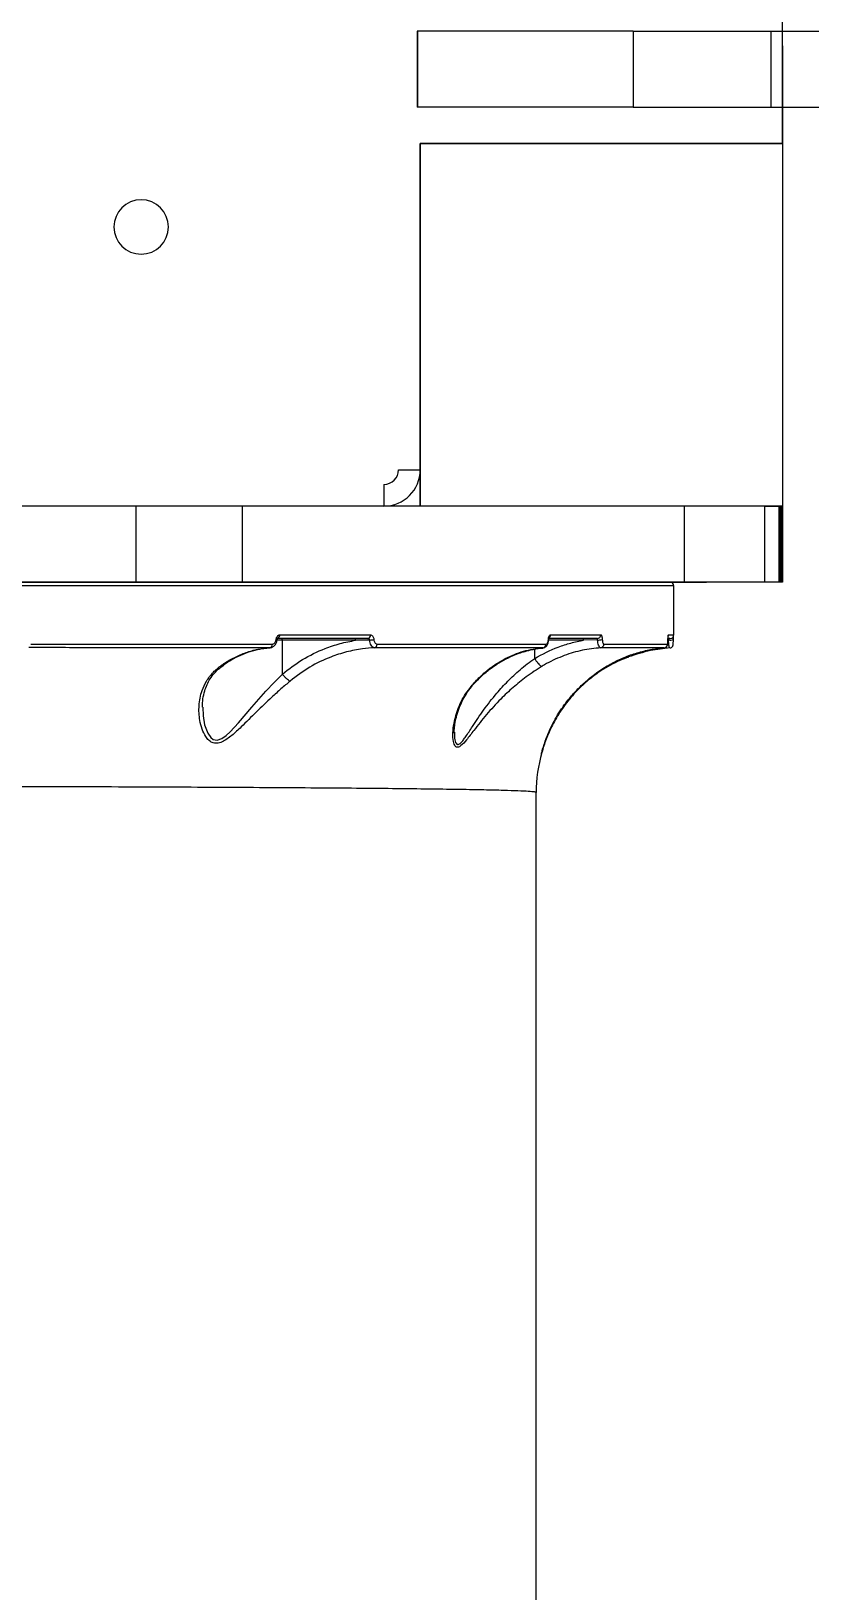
# Model space of a CAD drawing. Header units: millimetres. Extents: x -6104 to 7803, y -6013 to 4803.
# Drawn here: x 716.1 to 930.9, y -671.5 to -241.3 of the extents above; entities that cross this region are included whole.
import ezdxf

# ---------------------------------------------------------------- set-up
doc = ezdxf.new("R2010")
doc.units = ezdxf.units.MM
for name, color, linetype in [('DIKOM_ОБЪЕКТ', 7, 'Continuous'), ('DIKOM_РАЗМЕР_ЗОНА', 7, 'Continuous'), ('DIKOM_РАЗМЕР_ОБЪЕКТА', 7, 'Continuous')]:
    doc.layers.add(name, color=color, linetype=linetype)
doc.styles.add('style1', font='arial.ttf', dxfattribs={"width": 0.8})
doc.dimstyles.new('1-50', dxfattribs={"dimtxt": 300, "dimasz": 200, "dimexe": 100, "dimexo": 0, "dimgap": 100, "dimtad": 1, "dimtxsty": 'style1', "dimcen": 200, "dimclrd": 7, "dimclre": 7, "dimclrt": 7, "dimadec": 1, "dimazin": 2, "dimtfac": 1, "dimtmove": 0, "dimatfit": 2, "dimfxl": 0, "dimlwd": 25, "dimlwe": 18, "dimarcsym": 0})

# ---------------------------------------------------------------- blocks, each defined once
blk = doc.blocks.new('*D10')
at = {"layer": 'Defpoints', "color": 0, "transparency": 16777216}
for p in [(-4094.65, -224.49), (3111.63, -1726.03), (3111.63, -4948.58)]:
    blk.add_point(p, dxfattribs=at)
at = {"layer": 'DIKOM_РАЗМЕР_ОБЪЕКТА', "color": 7, "lineweight": 18, "transparency": 16777216}
for p, q in [((-4094.65, -224.49), (-4094.65, -5048.58)), ((3111.63, -1726.03), (3111.63, -5048.58))]:
    blk.add_line(p, q, dxfattribs=at)
at = {"layer": 'DIKOM_РАЗМЕР_ОБЪЕКТА', "color": 7, "lineweight": 25, "transparency": 16777216}
blk.add_line((-3894.65, -4948.58), (2911.63, -4948.58), dxfattribs=at)
at = {"layer": 'DIKOM_РАЗМЕР_ОБЪЕКТА', "color": 7, "transparency": 16777216}
for points in [[(-3894.65, -4915.24), (-3894.65, -4981.91), (-4094.65, -4948.58)], [(2911.63, -4915.24), (2911.63, -4981.91), (3111.63, -4948.58)]]:
    blk.add_solid(points, dxfattribs=at)
at = {"layer": 'DIKOM_РАЗМЕР_ОБЪЕКТА', "color": 7, "transparency": 16777216, "insert": (-134.24, -4695.4), "char_height": 300, "attachment_point": 5, "style": 'style1'}
blk.add_mtext('7200', dxfattribs=at)
blk = doc.blocks.new('*D12')
at = {"layer": 'Defpoints', "color": 0, "transparency": 16777216}
for p in [(-6103.62, -69.94), (4675.35, -1132.87), (4675.35, -5913.06)]:
    blk.add_point(p, dxfattribs=at)
at = {"layer": 'DIKOM_РАЗМЕР_ЗОНА', "color": 7, "lineweight": 18, "transparency": 16777216}
for p, q in [((-6103.62, -69.94), (-6103.62, -6013.06)), ((4675.35, -1132.87), (4675.35, -6013.06))]:
    blk.add_line(p, q, dxfattribs=at)
at = {"layer": 'DIKOM_РАЗМЕР_ЗОНА', "color": 7, "lineweight": 25, "transparency": 16777216}
blk.add_line((-5903.62, -5913.06), (4475.35, -5913.06), dxfattribs=at)
at = {"layer": 'DIKOM_РАЗМЕР_ЗОНА', "color": 7, "transparency": 16777216}
for points in [[(-5903.62, -5879.73), (-5903.62, -5946.4), (-6103.62, -5913.06)], [(4475.35, -5879.73), (4475.35, -5946.4), (4675.35, -5913.06)]]:
    blk.add_solid(points, dxfattribs=at)
at = {"layer": 'DIKOM_РАЗМЕР_ЗОНА', "color": 7, "transparency": 16777216, "insert": (271.51, -5659.89), "char_height": 300, "attachment_point": 5, "style": 'style1'}
blk.add_mtext('10800', dxfattribs=at)

msp = doc.modelspace()

# ---------------------------------------------------------------- linework, layer by layer
at = {"layer": 'DIKOM_ОБЪЕКТ', "color": 7, "linetype": 'Continuous', "lineweight": 15}
for p, q in [((923.419, -272.261), (923.419, 267.363)), ((822.592, -241.261), (822.592, -262.261)), ((822.63, -241.261), (822.592, -241.261)), ((822.63, -241.261), (822.63, -262.261)), ((882.171, -241.261), (822.63, -241.261)), ((882.171, -241.261), (882.171, -262.261)), ((882.171, -241.261), (920.175, -241.261)), ((920.175, -241.261), (920.175, -262.261)), ((920.175, -241.261), (989.588, -241.261)), ((923.428, -272.261), (923.428, -245.261)), ((822.63, -262.261), (822.592, -262.261)), ((882.171, -262.261), (822.63, -262.261)), ((882.171, -262.261), (920.175, -262.261)), ((920.175, -262.261), (989.588, -262.261)), ((823.419, -272.261), (823.419, -272.261)), ((823.419, -272.261), (923.419, -272.261)), ((823.419, -372.261), (823.419, -272.261)), ((923.419, -272.261), (823.419, -272.261)), ((823.419, -272.261), (823.419, -372.261)), ((923.419, -272.261), (923.428, -272.261)), ((923.419, -272.261), (923.419, -372.261)), ((923.419, -358.412), (923.419, -380.559)), ((817.419, -362.261), (823.419, -362.261)), ((813.419, -366.261), (813.419, -372.261)), ((745.04, -372.261), (634.249, -372.261)), ((716.161, -372.261), (715.721, -372.261)), ((823.419, -372.261), (716.161, -372.261)), ((745.04, -393.261), (745.04, -372.261)), ((774.374, -372.261), (745.04, -372.261)), ((774.374, -393.261), (774.374, -372.261)), ((896.309, -372.261), (774.374, -372.261)), ((923.419, -372.261), (823.419, -372.261)), ((896.309, -393.261), (896.309, -372.261)), ((918.457, -372.261), (896.309, -372.261)), ((922.422, -372.261), (918.457, -372.261)), ((918.457, -393.261), (918.457, -372.261)), ((918.457, -372.261), (923.419, -372.261)), ((922.422, -393.261), (922.422, -372.261)), ((922.706, -372.261), (922.706, -393.261)), ((922.826, -372.261), (922.826, -393.261)), ((922.935, -372.261), (922.935, -393.261)), ((923.033, -372.261), (923.033, -393.261)), ((923.123, -372.261), (923.123, -393.261)), ((923.199, -372.261), (923.199, -393.261)), ((923.265, -372.261), (923.265, -393.261)), ((923.32, -372.261), (923.32, -393.261)), ((923.363, -372.261), (923.363, -393.261)), ((923.395, -372.261), (923.395, -393.261)), ((923.413, -372.261), (923.413, -393.261)), ((923.419, -372.261), (923.419, -393.261)), ((745.04, -393.261), (634.249, -393.261)), ((730.373, -393.361), (638.193, -393.361)), ((716.161, -393.261), (715.721, -393.261)), ((831.04, -393.261), (716.161, -393.261)), ((730.373, -393.361), (730.373, -393.261)), ((789.041, -393.361), (730.373, -393.361)), ((774.374, -393.261), (745.04, -393.261)), ((896.309, -393.261), (774.374, -393.261)), ((789.041, -393.361), (789.041, -393.261)), ((881.221, -393.361), (789.041, -393.361)), ((831.598, -393.261), (831.04, -393.261)), ((832.209, -393.261), (831.598, -393.261)), ((832.872, -393.261), (832.209, -393.261)), ((833.588, -393.261), (832.872, -393.261)), ((834.351, -393.261), (833.588, -393.261)), ((835.164, -393.261), (834.351, -393.261)), ((836.022, -393.261), (835.164, -393.261)), ((836.926, -393.261), (836.022, -393.261)), ((837.875, -393.261), (836.926, -393.261)), ((838.865, -393.261), (837.875, -393.261)), ((840.97, -393.261), (838.865, -393.261)), ((843.23, -393.261), (840.97, -393.261)), ((845.632, -393.261), (843.23, -393.261)), ((848.169, -393.261), (845.632, -393.261)), ((850.828, -393.261), (848.169, -393.261)), ((853.597, -393.261), (850.828, -393.261)), ((856.468, -393.261), (853.597, -393.261)), ((862.467, -393.261), (856.468, -393.261)), ((868.739, -393.261), (862.467, -393.261)), ((875.197, -393.261), (868.739, -393.261)), ((881.754, -393.261), (875.197, -393.261)), ((881.221, -393.361), (881.221, -393.261)), ((888.457, -393.361), (881.221, -393.361)), ((888.324, -393.261), (881.754, -393.261)), ((894.819, -393.261), (888.324, -393.261)), ((888.457, -393.261), (902.422, -393.261)), ((888.457, -393.361), (888.457, -393.261)), ((893.289, -394.261), (893.292, -394.261)), ((893.419, -407.763), (893.419, -394.26)), ((901.155, -393.261), (894.819, -393.261)), ((918.457, -393.261), (896.309, -393.261)), ((907.242, -393.261), (901.155, -393.261)), ((922.422, -393.261), (902.422, -393.261)), ((902.422, -393.261), (902.422, -393.261)), ((912.998, -393.261), (907.242, -393.261)), ((918.332, -393.261), (912.998, -393.261)), ((918.602, -393.261), (918.332, -393.261)), ((918.868, -393.261), (918.602, -393.261)), ((919.13, -393.261), (918.868, -393.261)), ((919.386, -393.261), (919.13, -393.261)), ((919.636, -393.261), (919.386, -393.261)), ((919.882, -393.261), (919.636, -393.261)), ((920.121, -393.261), (919.882, -393.261)), ((920.354, -393.261), (920.121, -393.261)), ((920.581, -393.261), (920.354, -393.261)), ((920.801, -393.261), (920.581, -393.261)), ((921.014, -393.261), (920.801, -393.261)), ((921.219, -393.261), (921.014, -393.261)), ((921.418, -393.261), (921.219, -393.261)), ((921.609, -393.261), (921.418, -393.261)), ((921.792, -393.261), (921.609, -393.261)), ((921.967, -393.261), (921.792, -393.261)), ((922.133, -393.261), (921.967, -393.261)), ((922.29, -393.261), (922.133, -393.261)), ((922.438, -393.261), (922.29, -393.261)), ((922.577, -393.261), (922.438, -393.261)), ((922.706, -393.261), (922.577, -393.261)), ((922.826, -393.261), (922.706, -393.261)), ((922.935, -393.261), (922.826, -393.261)), ((923.033, -393.261), (922.935, -393.261)), ((923.123, -393.261), (923.033, -393.261)), ((923.199, -393.261), (923.123, -393.261)), ((923.265, -393.261), (923.199, -393.261)), ((923.32, -393.261), (923.265, -393.261)), ((923.363, -393.261), (923.32, -393.261)), ((923.395, -393.261), (923.363, -393.261)), ((923.413, -393.261), (923.395, -393.261)), ((923.419, -393.261), (923.413, -393.261)), ((783.911, -409.144), (783.911, -409.142)), ((785.387, -409.261), (783.992, -409.261)), ((785.387, -418.592), (785.387, -409.261)), ((805.588, -409.261), (785.387, -409.261)), ((855.004, -414.258), (855.004, -411.744)), ((868.51, -409.261), (858.829, -409.261)), ((872.361, -409.189), (868.51, -409.261)), ((832.849, -434.65), (832.854, -434.871)), ((855.419, -749.317), (855.419, -451.276))]:
    msp.add_line(p, q, dxfattribs=at)
at = {"layer": 'DIKOM_ОБЪЕКТ', "color": 7, "linetype": 'Continuous', "lineweight": 15, "flags": 128}
for points in [[(892.461, -393.261), (892.433, -393.261), (892.419, -393.261)], [(805.588, -409.261), (805.584, -409.163), (805.574, -409.069), (805.558, -408.983), (805.536, -408.907), (805.51, -408.845), (805.479, -408.799), (805.446, -408.77), (805.412, -408.761)], [(858.852, -409.118), (858.849, -409.106), (858.823, -409.085), (858.772, -409.062)], [(868.51, -409.261), (868.506, -409.163), (868.496, -409.069), (868.48, -408.983), (868.458, -408.907), (868.432, -408.845), (868.401, -408.799), (868.368, -408.77), (868.334, -408.761)], [(763.447, -427.723), (763.484, -430.124), (763.94, -432.608), (764.79, -434.88), (765.645, -436.112), (766.302, -436.613), (767.351, -436.838), (768.674, -436.402), (769.856, -435.568), (771.006, -434.502), (773.272, -432.032), (776.986, -427.697), (780.828, -423.33), (783.091, -420.926), (785.387, -418.624), (785.394, -418.618), (785.394, -418.618)]]:
    msp.add_lwpolyline(points, dxfattribs=at)
at = {"layer": 'DIKOM_ОБЪЕКТ', "color": 7, "linetype": 'Continuous', "lineweight": 15, "extrusion": (-3.49148e-15, -2.76751e-16, -1)}
msp.add_circle((-746.419, -295.261), 7.5, dxfattribs=at)
at = {"layer": 'DIKOM_ОБЪЕКТ', "color": 7, "linetype": 'Continuous', "lineweight": 15}
for centre, radius, start, end in [((813.419, -362.261), 4, 270, 360), ((813.419, -362.261), 10, 270, 0), ((892.419, -394.261), 1, 0.90055, 87.60092), ((783.725, -407.861), 0.945, 291.00569, 5.52043), ((808.798, -407.852), 0.915, 276.95679, 5.21306), ((858.366, -407.772), 1.028, 308.10718, 0.31453), ((872.23, -407.784), 0.977, 271.4373, 1.10907), ((890.926, -407.76), 1.004, 332.27112, 359.90687), ((892.419, -407.761), 1, 269.99958, 0.8701), ((781.73, -410.421), 0.913, 283.16049, 6.21402), ((783.645, -409.448), 0.406, 49.03796, 88.49589), ((809.321, -402.794), 6.398, 271.45115, 281.77125), ((810.596, -410.399), 0.929, 280.09004, 4.57477), ((857.19, -410.366), 0.966, 276.06341, 1.81034), ((872.566, -404.995), 4.198, 267.19991, 285.02028), ((873.118, -410.357), 0.981, 274.95771, 0.89038), ((890.613, -410.36), 0.998, 274.08526, 0.00334), ((892.348, -406.832), 2.396, 259.73463, 292.40964), ((895.413, -451.259), 39.994, 163.98102, 179.99954)]:
    msp.add_arc(centre, radius, start, end, dxfattribs=at)
for points, knots in [([(893.292, -394.261), (893.329, -394.261), (893.508, -394.261), (892.485, -394.261), (890.159, -394.261), (886.413, -394.261), (881.423, -394.261), (875.225, -394.261), (867.726, -394.261), (858.894, -394.261), (848.73, -394.261), (837.455, -394.261), (825.136, -394.261), (811.859, -394.261), (797.406, -394.261), (781.78, -394.261), (765.002, -394.261), (747.457, -394.261), (729.173, -394.261), (713.719, -394.261), (704.057, -394.261), (700.957, -394.261)], [0, 0, 0, 0, 0.0149136, 0.0720589, 0.1292507, 0.186396, 0.2419282, 0.2975032, 0.3530356, 0.4101808, 0.4673726, 0.5245179, 0.5800501, 0.635625, 0.6911574, 0.7483027, 0.8054945, 0.8626397, 0.9181719, 0.9737468, 1, 1, 1, 1]), ([(783.656, -409.043), (783.66, -409.009), (783.685, -408.81), (783.787, -408.46), (784.019, -408.079), (784.324, -407.82), (784.552, -407.786), (784.666, -407.77)], [0, 0, 0, 0, 0.0479247, 0.2856412, 0.5236192, 0.7617827, 1, 1, 1, 1]), ([(784.666, -407.77), (785.113, -407.77), (787.347, -407.77), (792.78, -407.769), (800.785, -407.769), (806.733, -407.769), (809.709, -407.769)], [0, 0, 0, 0, 0.0507693, 0.2538537, 0.6266994, 1, 1, 1, 1]), ([(809.709, -407.769), (809.744, -407.771), (809.884, -407.778), (810.119, -407.89), (810.371, -408.176), (810.558, -408.575), (810.604, -408.897), (810.626, -409.057)], [0, 0, 0, 0, 0.0795912, 0.3194937, 0.5498124, 0.7748572, 1, 1, 1, 1]), ([(858.772, -409.062), (858.773, -409.041), (858.786, -408.852), (858.842, -408.499), (858.985, -408.096), (859.178, -407.819), (859.322, -407.784), (859.394, -407.767)], [0, 0, 0, 0, 0.0299231, 0.2617761, 0.5039315, 0.7520368, 1, 1, 1, 1]), ([(858.856, -409.12), (858.86, -409.059), (858.868, -408.914), (858.909, -408.727), (858.951, -408.593), (858.981, -408.539), (858.974, -408.548), (858.973, -408.551)], [0, 0, 0, 0, 0.1951321, 0.4660847, 0.7155649, 0.9294475, 1, 1, 1, 1]), ([(859.394, -407.767), (859.656, -407.767), (860.966, -407.766), (864.095, -407.766), (868.561, -407.766), (871.657, -407.766), (873.207, -407.765)], [0, 0, 0, 0, 0.0507681, 0.2538488, 0.6266976, 1, 1, 1, 1]), ([(873.207, -407.765), (873.218, -407.766), (873.282, -407.771), (873.396, -407.867), (873.524, -408.149), (873.62, -408.557), (873.643, -408.886), (873.654, -409.05)], [0, 0, 0, 0, 0.0545946, 0.2914066, 0.5278139, 0.763982, 1, 1, 1, 1]), ([(891.771, -409.092), (891.772, -409.056), (891.775, -408.876), (891.788, -408.544), (891.82, -408.152), (891.869, -407.831), (891.908, -407.787), (891.93, -407.762)], [0, 0, 0, 0, 0.0440699, 0.2245457, 0.4337739, 0.6874922, 1, 1, 1, 1]), ([(891.778, -409.015), (891.779, -408.949), (891.782, -408.749), (891.801, -408.458), (891.823, -408.226), (891.844, -408.119), (891.842, -408.127), (891.841, -408.128)], [0, 0, 0, 0, 0.13497067, 0.41049734, 0.70944787, 0.9369412, 1, 1, 1, 1]), ([(891.93, -407.762), (891.985, -407.762), (892.261, -407.762), (892.889, -407.761), (893.42, -407.761), (893.349, -407.761), (893.328, -407.761)], [0, 0, 0, 0, 0.0564074, 0.2820477, 0.779532, 1, 1, 1, 1]), ([(893.262, -409.052), (893.262, -409.033), (893.263, -408.848), (893.266, -408.544), (893.271, -408.341), (893.273, -408.253)], [0, 0, 0, 0, 0.0618386, 0.5929055, 1, 1, 1, 1]), ([(781.938, -411.31), (776.88, -411.309), (766.764, -411.308), (750.476, -411.306), (733.457, -411.305), (721.446, -411.304), (715.44, -411.303)], [0, 0, 0, 0, 0.24859454, 0.49719, 0.74859453, 1, 1, 1, 1]), ([(715.991, -410.317), (721.944, -410.317), (733.849, -410.318), (750.855, -410.319), (767.255, -410.32), (777.51, -410.321), (782.638, -410.322)], [0, 0, 0, 0, 0.2485947, 0.4971899, 0.7485956, 1, 1, 1, 1]), ([(768.57, -416.17), (768.802, -416.01), (769.988, -415.19), (772.221, -413.902), (775.346, -412.583), (778.599, -411.658), (780.821, -411.426), (781.938, -411.31)], [0, 0, 0, 0, 0.0563904, 0.2882898, 0.5227705, 0.7600043, 1, 1, 1, 1]), ([(769.145, -416.051), (769.897, -415.548), (771.451, -414.508), (773.924, -413.286), (776.516, -412.298), (779.167, -411.654), (781.024, -411.334), (781.991, -411.324), (782.061, -411.323)], [0, 0, 0, 0, 0.1857276, 0.3841438, 0.5836824, 0.783931, 0.984378, 1, 1, 1, 1]), ([(782, -411.3), (782.017, -411.302), (782.259, -411.325), (782.719, -411.136), (783.28, -410.72), (783.682, -410.078), (783.895, -409.517), (783.896, -409.187), (783.896, -409.141)], [0, 0, 0, 0, 0.0165587, 0.2408323, 0.4634752, 0.7019535, 0.9585103, 1, 1, 1, 1]), ([(782.638, -410.322), (782.753, -410.305), (782.982, -410.272), (783.29, -410.012), (783.524, -409.629), (783.626, -409.277), (783.652, -409.077), (783.656, -409.043)], [0, 0, 0, 0, 0.2377756, 0.475518, 0.7135102, 0.9515343, 1, 1, 1, 1]), ([(783.915, -409.145), (783.919, -409.107), (783.928, -409.008), (783.974, -408.871), (784.031, -408.76), (784.071, -408.721), (784.063, -408.726), (784.061, -408.728)], [0, 0, 0, 0, 0.1462526, 0.3783987, 0.6281205, 0.8957381, 1, 1, 1, 1]), ([(808.909, -408.761), (804.927, -408.761), (796.955, -408.761), (788.271, -408.761), (783.925, -408.761)], [0, 0, 0, 0, 0.4994504, 1, 1, 1, 1]), ([(785.387, -409.261), (785.385, -409.204), (785.382, -409.092), (785.352, -408.942), (785.308, -408.828), (785.264, -408.776), (785.232, -408.762), (785.219, -408.761), (785.215, -408.761)], [0, 0, 0, 0, 0.2146281, 0.4292687, 0.6439583, 0.8585923, 0.9551793, 1, 1, 1, 1]), ([(785.387, -418.592), (787.195, -417.197), (790.858, -414.368), (796.331, -411.759), (801.286, -410.081), (804.149, -409.535), (805.588, -409.261)], [0, 0, 0, 0, 0.3001446, 0.608219, 0.8030963, 1, 1, 1, 1]), ([(810.759, -411.314), (809.668, -411.399), (807.087, -411.6), (803.048, -412.417), (798.136, -413.996), (792.79, -416.516), (789.289, -419.18), (787.517, -420.529)], [0, 0, 0, 0, 0.1301642, 0.3081387, 0.4882709, 0.7408508, 1, 1, 1, 1]), ([(809.483, -409.19), (809.404, -409.191), (808.105, -409.204), (806.807, -409.233), (805.588, -409.261)], [0, 0, 0, 0, 0.0607776, 1, 1, 1, 1]), ([(809.483, -409.19), (809.472, -409.142), (809.459, -409.088), (809.405, -408.989), (809.321, -408.891), (809.162, -408.799), (809.018, -408.764), (808.931, -408.761), (808.909, -408.761)], [0, 0, 0, 0, 0.17265882, 0.19938991, 0.41346506, 0.65064405, 0.9119191, 1, 1, 1, 1]), ([(810.759, -411.314), (810.712, -411.311), (810.527, -411.296), (810.209, -411.112), (809.86, -410.641), (809.594, -409.982), (809.52, -409.454), (809.483, -409.19)], [0, 0, 0, 0, 0.0780843, 0.31396359, 0.54321013, 0.77107639, 1, 1, 1, 1]), ([(810.626, -409.057), (810.649, -409.216), (810.694, -409.534), (810.877, -409.928), (811.124, -410.208), (811.353, -410.316), (811.488, -410.323), (811.522, -410.325)], [0, 0, 0, 0, 0.2263624, 0.4527389, 0.6824059, 0.9208024, 1, 1, 1, 1]), ([(857.293, -411.327), (854.458, -411.326), (848.789, -411.323), (839.11, -411.321), (828.566, -411.318), (818.991, -411.316), (812.846, -411.315), (810.759, -411.314)], [0, 0, 0, 0, 0.220311, 0.4406211, 0.6630838, 0.8855459, 1, 1, 1, 1]), ([(811.522, -410.325), (813.614, -410.326), (819.733, -410.327), (829.258, -410.328), (839.803, -410.33), (849.548, -410.333), (855.287, -410.335), (858.156, -410.335)], [0, 0, 0, 0, 0.1144553, 0.3347661, 0.5550759, 0.7775372, 1, 1, 1, 1]), ([(838.632, -420.627), (839.522, -419.748), (841.241, -418.05), (844.028, -415.968), (847.527, -413.885), (851.947, -412.045), (855.495, -411.568), (857.293, -411.327)], [0, 0, 0, 0, 0.16479279, 0.3184383, 0.47352128, 0.73330728, 1, 1, 1, 1]), ([(838.971, -420.483), (839.639, -419.824), (841.035, -418.446), (843.328, -416.657), (845.801, -415.044), (848.402, -413.721), (850.442, -412.862), (851.624, -412.548), (851.888, -412.478)], [0, 0, 0, 0, 0.1729674, 0.3615766, 0.5530712, 0.7471708, 0.9434107, 1, 1, 1, 1]), ([(851.888, -412.478), (852.545, -412.285), (854.127, -411.821), (855.956, -411.495), (857.122, -411.445), (857.344, -411.436)], [0, 0, 0, 0, 0.3651578, 0.8787588, 1, 1, 1, 1]), ([(855.004, -414.258), (857.138, -413.121), (860.348, -411.41), (864.952, -409.956), (867.321, -409.493), (868.51, -409.261)], [0, 0, 0, 0, 0.4971355, 0.7475375, 1, 1, 1, 1]), ([(873.202, -411.335), (871.515, -411.515), (868.109, -411.88), (863.094, -413.387), (859.428, -415.041), (857.464, -416.195), (857.049, -416.439)], [0, 0, 0, 0, 0.2991609, 0.60399, 0.9163517, 1, 1, 1, 1]), ([(857.332, -411.311), (857.482, -411.289), (857.792, -411.245), (858.182, -410.956), (858.505, -410.54), (858.74, -409.938), (858.852, -409.412), (858.852, -409.118), (858.852, -409.117)], [0, 0, 0, 0, 0.1546697, 0.3175917, 0.496542, 0.727173, 0.9989289, 1, 1, 1, 1]), ([(858.156, -410.335), (858.228, -410.318), (858.371, -410.284), (858.562, -410.014), (858.702, -409.619), (858.757, -409.272), (858.77, -409.086), (858.772, -409.062)], [0, 0, 0, 0, 0.2478708, 0.4958708, 0.7364531, 0.9670417, 1, 1, 1, 1]), ([(872.255, -408.761), (870.179, -408.761), (866.164, -408.761), (861.316, -408.761), (858.975, -408.761)], [0, 0, 0, 0, 0.5171081, 1, 1, 1, 1]), ([(863.258, -426.996), (863.693, -426.425), (864.856, -424.897), (866.906, -422.634), (870.303, -419.451), (874.151, -416.711), (878.374, -414.502), (881.901, -413.091), (885.538, -412.064), (888.49, -411.547), (890.211, -411.397), (890.684, -411.356)], [0, 0, 0, 0, 0.0601171, 0.1609809, 0.2618616, 0.4689741, 0.5884102, 0.7078528, 0.830644, 0.9534377, 1, 1, 1, 1]), ([(872.361, -409.189), (872.359, -409.134), (872.355, -409.024), (872.333, -408.888), (872.302, -408.794), (872.274, -408.763), (872.258, -408.761), (872.255, -408.761)], [0, 0, 0, 0, 0.2355293, 0.4716188, 0.7082296, 0.945339, 1, 1, 1, 1]), ([(873.202, -411.335), (873.182, -411.333), (873.071, -411.325), (872.868, -411.167), (872.629, -410.696), (872.443, -410.014), (872.388, -409.464), (872.361, -409.189)], [0, 0, 0, 0, 0.053175, 0.2900076, 0.5268424, 0.7633729, 1, 1, 1, 1]), ([(890.684, -411.356), (889.892, -411.354), (888.307, -411.35), (884.44, -411.344), (879.567, -411.339), (875.324, -411.336), (873.202, -411.335)], [0, 0, 0, 0, 0.248597, 0.4971935, 0.7485971, 1, 1, 1, 1]), ([(873.654, -409.05), (873.666, -409.216), (873.689, -409.547), (873.785, -409.957), (873.913, -410.241), (874.025, -410.336), (874.087, -410.341), (874.099, -410.342)], [0, 0, 0, 0, 0.236405, 0.472931, 0.7098459, 0.9467972, 1, 1, 1, 1]), ([(874.099, -410.342), (876.201, -410.343), (880.407, -410.346), (885.292, -410.35), (889.201, -410.355), (890.808, -410.358), (891.611, -410.36)], [0, 0, 0, 0, 0.24859602, 0.49719295, 0.74859701, 1, 1, 1, 1]), ([(892.289, -411.372), (890.503, -411.563), (886.625, -411.979), (882.898, -413.212), (880.887, -413.877)], [0, 0, 0, 0, 0.4604907, 1, 1, 1, 1]), ([(890.692, -411.352), (890.698, -411.352), (890.827, -411.365), (891.054, -411.272), (891.309, -411.105), (891.477, -410.904), (891.582, -410.706), (891.655, -410.486), (891.71, -410.204), (891.752, -409.78), (891.774, -409.322), (891.774, -409.067), (891.774, -408.996)], [0, 0, 0, 0, 0.0058837, 0.1143307, 0.202274, 0.2805505, 0.3545134, 0.4362103, 0.5786286, 0.781264, 0.9386422, 1, 1, 1, 1]), ([(891.611, -410.36), (891.635, -410.335), (891.677, -410.291), (891.726, -409.978), (891.756, -409.603), (891.768, -409.289), (891.77, -409.12), (891.771, -409.092)], [0, 0, 0, 0, 0.3277166, 0.5739071, 0.7796354, 0.962783, 1, 1, 1, 1]), ([(892.269, -408.761), (892.319, -408.761), (892.407, -408.761), (891.887, -408.761), (891.657, -408.761)], [0, 0, 0, 0, 0.5579498, 1, 1, 1, 1]), ([(891.921, -409.19), (891.929, -409.144), (891.939, -409.089), (891.975, -408.992), (892.031, -408.894), (892.133, -408.802), (892.228, -408.764), (892.286, -408.761), (892.302, -408.761)], [0, 0, 0, 0, 0.1522667, 0.1825007, 0.3869361, 0.6239453, 0.8957201, 1, 1, 1, 1]), ([(892.289, -411.372), (892.276, -411.369), (892.225, -411.358), (892.138, -411.154), (892.04, -410.661), (891.962, -409.99), (891.935, -409.458), (891.921, -409.19)], [0, 0, 0, 0, 0.0903078, 0.3322152, 0.559063, 0.7775839, 1, 1, 1, 1]), ([(892.342, -411.355), (892.368, -411.355), (892.504, -411.356), (892.715, -411.253), (892.933, -411.087), (893.073, -410.904), (893.154, -410.736), (893.194, -410.602), (893.212, -410.506), (893.226, -410.399), (893.24, -410.224), (893.252, -409.878), (893.261, -409.427), (893.261, -409.141), (893.261, -409.047)], [0, 0, 0, 0, 0.02252178, 0.11795212, 0.19602741, 0.26240519, 0.31834122, 0.36233814, 0.39882381, 0.44358152, 0.54975931, 0.7506856, 0.91828539, 1, 1, 1, 1]), ([(787.517, -420.529), (786.677, -421.239), (784.984, -422.671), (781.849, -425.515), (778.15, -429.075), (774.534, -432.702), (771.872, -435.18), (770.127, -436.534), (768.714, -437.383), (767.286, -437.795), (766.015, -437.558), (765.017, -436.86), (764.024, -435.621), (763.168, -433.76), (762.435, -430.858), (762.244, -427.231), (762.948, -423.557), (764.381, -420.484), (766.131, -418.108), (767.792, -416.788), (768.57, -416.17)], [0, 0, 0, 0, 0.0515642, 0.103894, 0.1938056, 0.2863969, 0.3436973, 0.3727587, 0.402467, 0.4366781, 0.4671086, 0.4964621, 0.526971, 0.5803766, 0.6349473, 0.725167, 0.8181224, 0.8802027, 0.9438888, 1, 1, 1, 1]), ([(763.337, -427.708), (763.337, -427.706), (763.283, -426.932), (763.447, -425.426), (763.863, -423.335), (764.547, -421.476), (765.428, -419.861), (766.598, -418.351), (767.86, -417.078), (768.837, -416.378), (769.22, -416.103)], [0, 0, 0, 0, 0.0003882, 0.1758181, 0.3460973, 0.4922166, 0.6280299, 0.7721877, 0.9105332, 1, 1, 1, 1]), ([(768.57, -416.17), (768.6, -416.171), (768.731, -416.172), (768.935, -416.148), (769.055, -416.041), (769.107, -415.994)], [0, 0, 0, 0, 0.1406836, 0.6232717, 1, 1, 1, 1]), ([(857.049, -416.439), (856.319, -416.893), (854.846, -417.809), (852.137, -419.734), (848.988, -422.271), (845.276, -425.765), (841.607, -429.801), (838.551, -433.688), (836.289, -436.66), (834.817, -438.325), (833.75, -438.923), (832.979, -438.561), (832.487, -437.118), (832.379, -434.857), (832.737, -431.662), (833.867, -427.772), (835.866, -423.844), (837.83, -421.56), (838.632, -420.627)], [0, 0, 0, 0, 0.0401006, 0.0808885, 0.1499727, 0.2211633, 0.3125711, 0.4066971, 0.4681062, 0.5184494, 0.5509509, 0.5857533, 0.630847, 0.6885494, 0.7478275, 0.8397936, 0.9345762, 1, 1, 1, 1]), ([(832.854, -434.871), (832.85, -435.365), (832.839, -436.502), (833.17, -437.657), (833.617, -438.017), (834.072, -438.004), (834.603, -437.641), (835.32, -436.792), (836.354, -435.344), (838.121, -432.58), (840.861, -428.48), (844.151, -424.238), (847.559, -420.5), (850.428, -417.808), (852.952, -415.744), (854.317, -414.745), (855.005, -414.266), (855.005, -414.265)], [0, 0, 0, 0, 0.0495352, 0.1141049, 0.1511009, 0.1620325, 0.2069048, 0.2429186, 0.2799655, 0.37248, 0.514092, 0.6592611, 0.7666604, 0.8765026, 0.9378, 0.9999497, 1, 1, 1, 1]), ([(855.005, -414.265), (855.005, -414.264), (855.004, -414.262), (855.004, -414.259), (855.004, -414.258)], [0, 0, 0, 0, 0.6530376, 1, 1, 1, 1]), ([(855.005, -414.265), (855.145, -414.51), (855.423, -415), (855.918, -415.651), (856.402, -416.146), (856.765, -416.386), (856.962, -416.44), (857.033, -416.439), (857.049, -416.439)], [0, 0, 0, 0, 0.2114754, 0.4229564, 0.6344406, 0.845916, 0.9647755, 1, 1, 1, 1]), ([(880.887, -413.877), (880.097, -414.19), (878.451, -414.841), (875.908, -416.108), (873.06, -417.793), (870.062, -419.965), (866.767, -422.927), (863.633, -426.522), (860.937, -430.585), (859.221, -433.983), (858.155, -436.595), (857.497, -438.45), (857.091, -439.806), (856.99, -440.162), (856.973, -440.221)], [0, 0, 0, 0, 0.0625718, 0.1303966, 0.1999587, 0.2943681, 0.3917285, 0.5226685, 0.6574559, 0.7848239, 0.8500763, 0.9152492, 0.9858968, 1, 1, 1, 1]), ([(880.444, -413.743), (880.485, -413.78), (880.64, -413.915), (880.781, -413.915), (880.873, -413.882), (880.887, -413.877)], [0, 0, 0, 0, 0.2374866, 0.8840525, 1, 1, 1, 1]), ([(785.394, -418.618), (785.393, -418.614), (785.388, -418.607), (785.388, -418.598), (785.387, -418.592)], [0, 0, 0, 0, 0.4128898, 1, 1, 1, 1]), ([(787.517, -420.529), (787.503, -420.524), (787.367, -420.476), (787.045, -420.298), (786.503, -419.862), (785.917, -419.277), (785.569, -418.838), (785.394, -418.618)], [0, 0, 0, 0, 0.0262389, 0.2631059, 0.5087327, 0.7543667, 1, 1, 1, 1]), ([(832.806, -434.875), (832.803, -434.675), (832.792, -434.042), (832.911, -432.734), (833.236, -430.914), (833.841, -428.781), (834.705, -426.612), (835.821, -424.518), (837.132, -422.609), (838.185, -421.273), (838.867, -420.605), (838.982, -420.493)], [0, 0, 0, 0, 0.0483984, 0.1531575, 0.2804609, 0.4200632, 0.5730799, 0.7138527, 0.8479551, 0.9744308, 1, 1, 1, 1]), ([(838.928, -420.435), (838.863, -420.501), (838.782, -420.584), (838.658, -420.62), (838.632, -420.627)], [0, 0, 0, 0, 0.7889148, 1, 1, 1, 1]), ([(856.853, -440.621), (856.848, -440.633), (856.832, -440.674), (857.021, -439.924), (857.374, -438.692), (858.154, -436.316), (859.647, -432.729), (861.621, -429.278), (862.982, -427.381), (863.258, -426.996)], [0, 0, 0, 0, 0.0416558, 0.1368228, 0.243613, 0.3532943, 0.6357114, 0.9261249, 1, 1, 1, 1]), ([(855.32, -451.262), (855.308, -451.225), (855.278, -451.134), (853.935, -450.999), (851.399, -450.856), (847.62, -450.72), (842.606, -450.591), (836.331, -450.47), (828.946, -450.358), (820.504, -450.255), (811.085, -450.159), (800.523, -450.069), (788.806, -449.985), (775.948, -449.907), (762.243, -449.835), (747.761, -449.769), (732.587, -449.71), (716.461, -449.655), (699.4, -449.604), (681.44, -449.559), (664.192, -449.52), (647.871, -449.489), (632.598, -449.463), (616.968, -449.44), (601.035, -449.419), (584.872, -449.401), (568.468, -449.386), (551.839, -449.373), (540.595, -449.366), (534.974, -449.363)], [0, 0, 0, 0, 0.0268283, 0.0663839, 0.10597, 0.1455255, 0.1862365, 0.2269807, 0.2676917, 0.3071165, 0.3465716, 0.3859964, 0.4265712, 0.4671795, 0.5077544, 0.5470856, 0.5864473, 0.6257784, 0.6662558, 0.7067661, 0.7472435, 0.7786605, 0.8100773, 0.8417451, 0.8734128, 0.9049329, 0.936453, 0.9682266, 1, 1, 1, 1])]:
    msp.add_open_spline(points, degree=3, knots=knots, dxfattribs=at)

# ---------------------------------------------------------------- dimensions: what is measured, and where the dimension line sits
at = {"layer": 'DIKOM_РАЗМЕР_ЗОНА'}
dim = msp.add_linear_dim(base=(4675.352, -5913.064), p1=(-6103.623, -69.942), p2=(4675.352, -1132.872), text='10800', dimstyle='1-50', dxfattribs=at)
dim.commit()
dim.dimension.update_dxf_attribs({"geometry": '*D12', "text_midpoint": (271.508, -5913.064), "dimtype": 160})
at = {"layer": 'DIKOM_РАЗМЕР_ОБЪЕКТА'}
dim = msp.add_linear_dim(base=(3111.629, -4948.576), p1=(-4094.654, -224.488), p2=(3111.629, -1726.033), text='7200', dimstyle='1-50', dxfattribs=at)
dim.commit()
dim.dimension.update_dxf_attribs({"geometry": '*D10', "text_midpoint": (-134.242, -4948.576), "dimtype": 160})

doc.saveas('drawing.dxf')
